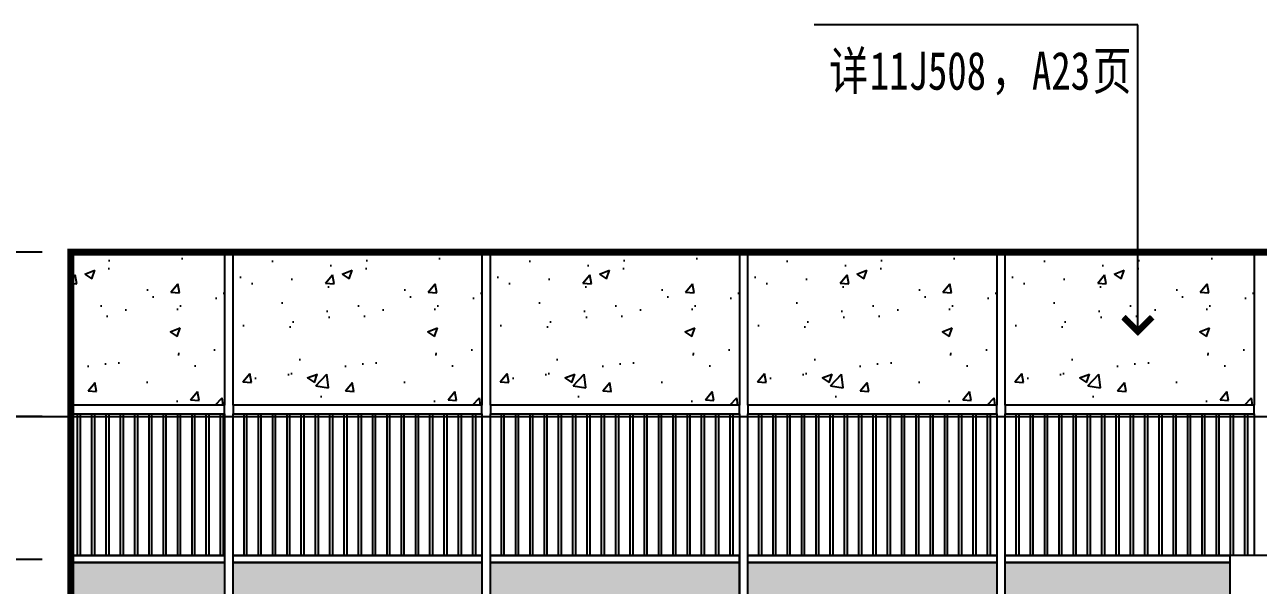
# Model space of a CAD drawing. Extents: x 72637 to 526294, y -245768 to 30884.
# Drawn here: x 444325 to 452954, y -100737 to -96817 of the extents above; entities that cross this region are included whole.
import ezdxf
from ezdxf.xclip import XClip

# ---------------------------------------------------------------- set-up
doc = ezdxf.new("R2010")
doc.units = 0
doc.header["$LTSCALE"] = 10
doc.header["$MEASUREMENT"] = 0
doc.header["$XCLIPFRAME"] = 0
for name, color, linetype in [('$1$05-填充_天正', 26, 'Continuous'), ('01-标注_尺寸', 124, 'Continuous'), ('01-标注_标高', 200, 'Continuous'), ('01-标注_符号', 200, 'Continuous'), ('01-标注_轴线坐标', 132, 'Continuous'), ('02-TEXT_标注', 130, 'Continuous'), ('05-填充_156', 156, 'Continuous'), ('05-填充_168', 168, 'Continuous'), ('A-C_玻璃幕墙', 140, 'Continuous'), ('E-立面轮廓', 241, 'Continuous')]:
    doc.layers.add(name, color=color, linetype=linetype)
doc.layers.add('04-不打印_辅助线', color=165, linetype='Continuous', plot=False)
doc.styles.add('_TCH_DIM', font='SIMPLEX', dxfattribs={"bigfont": 'GBCBIG'})
doc.styles.add('_TCH_DIM_T3', font='ROS1', dxfattribs={"width": 0.8, "bigfont": 'JD'})
doc.styles.add('_TCH_LABEL', font='', dxfattribs={"width": 0.75})
doc.styles.add('logo-3', font='', dxfattribs={"width": 0.8})
doc.styles.get('_TCH_LABEL').set_extended_font_data('SimSun')
doc.styles.get('logo-3').set_extended_font_data('SimSun')
doc.dimstyles.new('_TCH_ARCH&&100', dxfattribs={"dimtxt": 297.5, "dimasz": 100, "dimexe": 250, "dimexo": 300, "dimgap": 100, "dimtad": 1, "dimdec": 0, "dimzin": 0, "dimdsep": 46, "dimtxsty": '_TCH_DIM_T3', "dimblk": 'ARCHTICK', "dimcen": 0.09, "dimclrt": 7, "dimazin": 2, "dimtfac": 1, "dimtdec": 0, "dimtix": 1, "dimtmove": 2, "dimatfit": 3, "dimfxl": 0, "dimtolj": 1, "dimtzin": 0, "dimarcsym": 0})
doc.dimstyles.new('副本 ISO-1', dxfattribs={"dimtxt": 2.5, "dimasz": 1.5, "dimexe": 1.25, "dimexo": 0.625, "dimtad": 1, "dimdec": 0, "dimtxsty": 'logo-3', "dimblk": 'ARCHTICK', "dimcen": 2.5, "dimdle": 1, "dimadec": 0, "dimazin": 0, "dimtfac": 1, "dimtdec": 0, "dimtix": 1, "dimtmove": 0, "dimatfit": 3, "dimldrblk": 'AR', "dimfxl": 0, "dimarcsym": 0})

# ---------------------------------------------------------------- blocks, each defined once
blk = doc.blocks.new('jhkuyfuk')
blk.add_lwpolyline([(-200, 0), (200, 0), (200, 4530), (-200, 4530)], close=True)
for points in [[(-200, 3500), (200, 3500)], [(-150, 3500), (-150, 0)], [(150, 3500), (150, 0)]]:
    blk.add_lwpolyline(points)
blk = doc.blocks.new('*U358')
at = {"layer": 'A-C_玻璃幕墙'}
blk.add_lwpolyline([(-30, 2265), (-30, -2265), (30, -2265), (30, 2265)], dxfattribs=at)
blk = doc.blocks.new('*U359')
at = {"layer": 'A-C_玻璃幕墙', "color": 0, "linetype": 'ByBlock', "lineweight": -2, "transparency": 16777216}
for p in [(0, 0), (1800, 0), (3600, 0)]:
    blk.add_blockref('*U358', p, dxfattribs=at)
blk = doc.blocks.new('jhtdrjytd')
at = {"layer": '05-填充_156'}
h = blk.add_hatch(dxfattribs=at)
h.set_pattern_fill('_USER', color=256, scale=50, pattern_type=0)
h.set_pattern_definition([(0, (770, 50), (0, 50), [])])
h.paths.add_polyline_path([(0, 50), (1570, 50), (1570, 500), (0, 500)])
at = {"layer": '05-填充_168'}
h = blk.add_hatch(color=256, dxfattribs=at)
h.dxf.hatch_style = 1
h.paths.add_polyline_path([(1570, 1255), (0, 1255), (0, 1505), (1570, 1505)])
for points in [[(1570, 1505), (0, 1505), (0, 1555), (1570, 1555)], [(1570, 1255), (0, 1255), (0, 1505), (1570, 1505)], [(1570, 1205), (0, 1205), (0, 1255), (1570, 1255)], [(1570, 500), (0, 500), (0, 550), (1570, 550)], [(0, 50), (1570, 50), (1570, 500), (0, 500)], [(1570, 0), (0, 0), (0, 50), (1570, 50)]]:
    blk.add_lwpolyline(points, close=True)
blk = doc.blocks.new('*U190')
at = {"layer": '05-填充_156'}
h = blk.add_hatch(dxfattribs=at)
h.set_pattern_fill('_USER', color=256, scale=50, pattern_type=0)
h.set_pattern_definition([(0, (940, 50), (0, 50), [])])
h.paths.add_polyline_path([(0, 50), (1740, 50), (1740, 500), (0, 500)])
at = {"layer": '05-填充_168'}
h = blk.add_hatch(color=256, dxfattribs=at)
h.dxf.hatch_style = 1
h.paths.add_polyline_path([(1740, 1255), (0, 1255), (0, 1505), (1740, 1505)])
for points in [[(1740, 1505), (0, 1505), (0, 1555), (1740, 1555)], [(1740, 1255), (0, 1255), (0, 1505), (1740, 1505)], [(1740, 1205), (0, 1205), (0, 1255), (1740, 1255)], [(1740, 500), (0, 500), (0, 550), (1740, 550)], [(0, 50), (1740, 50), (1740, 500), (0, 500)], [(1740, 0), (0, 0), (0, 50), (1740, 50)]]:
    blk.add_lwpolyline(points, close=True)
blk = doc.blocks.new('*U346')
at = {"layer": 'A-C_玻璃幕墙', "rotation": 201.4591234524463}
blk.add_blockref('*U190', (525.3, 1041.9), dxfattribs=at)
blk = doc.blocks.new('*U347')
at = {"color": 0, "linetype": 'ByBlock', "lineweight": -2, "transparency": 16777216}
for p in [(0, 0), (-1675.2, -658.5)]:
    blk.add_blockref('*U346', p, dxfattribs=at)
blk = doc.blocks.new('*U384')
at = {"layer": '05-填充_156'}
h = blk.add_hatch(dxfattribs=at)
h.set_pattern_fill('_USER', color=256, scale=100, angle=90, pattern_type=0)
h.set_pattern_definition([(90, (-604.54, 940), (-100, 6e-15), [])])
h.paths.add_polyline_path([(0, 990), (1075.5, 990), (1075.5, 0), (0, 0)])
h = blk.add_hatch(dxfattribs=at)
h.set_pattern_fill('_USER', color=256, scale=100, angle=90, pattern_type=0)
h.set_pattern_definition([(90, (-584.54, 940), (-100, 6e-15), [])])
h.paths.add_polyline_path([(0, 990), (1075.5, 990), (1075.5, 0), (0, 0)])
for points in [[(1075.5, 1050), (0, 1050), (0, 2120), (1075.5, 2120)], [(0, 990), (1075.5, 990), (1075.5, 1050), (0, 1050)], [(0, 990), (1075.5, 990), (1075.5, 0), (0, 0)]]:
    blk.add_lwpolyline(points, close=True)
blk = doc.blocks.new('*U398')
at = {"layer": '05-填充_156'}
h = blk.add_hatch(dxfattribs=at)
h.set_pattern_fill('_USER', color=256, scale=50, pattern_type=0)
h.set_pattern_definition([(0, (275.46, 50), (0, 50), [])])
h.paths.add_polyline_path([(0, 50), (1075.5, 50), (1075.5, 500), (0, 500)])
at = {"layer": '05-填充_168'}
h = blk.add_hatch(color=256, dxfattribs=at)
h.dxf.hatch_style = 1
h.paths.add_polyline_path([(1075.5, 1255), (0, 1255), (0, 1505), (1075.5, 1505)])
for points in [[(1075.5, 1505), (0, 1505), (0, 1555), (1075.5, 1555)], [(1075.5, 1255), (0, 1255), (0, 1505), (1075.5, 1505)], [(1075.5, 1205), (0, 1205), (0, 1255), (1075.5, 1255)], [(1075.5, 500), (0, 500), (0, 550), (1075.5, 550)], [(0, 50), (1075.5, 50), (1075.5, 500), (0, 500)], [(1075.5, 0), (0, 0), (0, 50), (1075.5, 50)]]:
    blk.add_lwpolyline(points, close=True)
blk = doc.blocks.new('*U234')
at = {"layer": '05-填充_156'}
h = blk.add_hatch(dxfattribs=at)
h.set_pattern_fill('_USER', color=256, scale=100, angle=90, pattern_type=0)
h.set_pattern_definition([(90, (60, 940), (-100, 6e-15), [])])
h.paths.add_polyline_path([(0, 990), (1740, 990), (1740, 0), (0, 0)])
h = blk.add_hatch(dxfattribs=at)
h.set_pattern_fill('_USER', color=256, scale=100, angle=90, pattern_type=0)
h.set_pattern_definition([(90, (80, 940), (-100, 6e-15), [])])
h.paths.add_polyline_path([(0, 990), (1740, 990), (1740, 0), (0, 0)])
for points in [[(1740, 1050), (0, 1050), (0, 2120), (1740, 2120)], [(0, 990), (1740, 990), (1740, 1050), (0, 1050)], [(0, 990), (1740, 990), (1740, 0), (0, 0)]]:
    blk.add_lwpolyline(points, close=True)
blk = doc.blocks.new('dhkjsadhkjsa')
at = {"layer": '$1$05-填充_天正'}
h = blk.add_hatch(dxfattribs=at)
h.set_pattern_fill('混凝土', color=256, scale=100)
h.set_pattern_definition([(50, (321330.54, 148979.2), (717.2602, -62.7521), [75, -825]), (355, (321330.54, 148979.2), (-138.7513, 752.1921), [60, -660]), (100.4514, (321390.3, 148974), (578.5094, 689.4395), [63.7402, -701.142]), (46.1842, (321330.5, 149179.2), (1067.241, -165.519), [112.5, -1237.5]), (96.6356, (321419.5, 149165.4), (934.6627, 974.118), [95.6103, -1051.713]), (351.1842, (321330.5, 149179.2), (934.662, 974.1186), [90, -990]), (21, (321430.54, 149129.2), (596.907, -402.6189), [75, -825]), (326, (321430.54, 149129.2), (243.3153, 725.15), [60, -660]), (71.4514, (321480.3, 149095.7), (840.2226, 322.5305), [63.7402, -701.142]), (37.5, (321330.54, 148979.22), (12.15986, 332.89385), [0, -652, 0, -670, 0, -662.5]), (7.5, (321330.54, 148979.22), (263.06954, 394.4117), [0, -382, 0, -637, 0, -252.5]), (327.5, (321107.54, 148979.22), (533.82244, -22.55487), [0, -250, 0, -780, 0, -1035]), (317.5, (321007.54, 148979.2), (583.1862, 100.105), [0, -325, 0, -518, 0, -735])])
h.paths.add_polyline_path([(139958.4, 34234), (141033.8, 34234), (141033.8, 33164), (139958.4, 33164)])
h = blk.add_hatch(dxfattribs=at)
h.set_pattern_fill('混凝土', color=256, scale=100)
h.set_pattern_definition([(50, (323130.54, 148979.2), (717.2602, -62.7521), [75, -825]), (355, (323130.54, 148979.2), (-138.7513, 752.1921), [60, -660]), (100.4514, (323190.3, 148974), (578.5094, 689.4395), [63.7402, -701.142]), (46.1842, (323130.5, 149179.2), (1067.241, -165.519), [112.5, -1237.5]), (96.6356, (323219.5, 149165.4), (934.6627, 974.118), [95.6103, -1051.713]), (351.1842, (323130.5, 149179.2), (934.662, 974.1186), [90, -990]), (21, (323230.54, 149129.2), (596.907, -402.6189), [75, -825]), (326, (323230.54, 149129.2), (243.3153, 725.15), [60, -660]), (71.4514, (323280.3, 149095.7), (840.2226, 322.5305), [63.7402, -701.142]), (37.5, (323130.54, 148979.22), (12.15986, 332.89385), [0, -652, 0, -670, 0, -662.5]), (7.5, (323130.54, 148979.22), (263.06954, 394.4117), [0, -382, 0, -637, 0, -252.5]), (327.5, (322907.54, 148979.22), (533.82244, -22.55487), [0, -250, 0, -780, 0, -1035]), (317.5, (322807.54, 148979.2), (583.1862, 100.105), [0, -325, 0, -518, 0, -735])])
h.paths.add_polyline_path([(141093.8, 34234), (142833.8, 34234), (142833.8, 33164), (141093.8, 33164)])
h = blk.add_hatch(dxfattribs=at)
h.set_pattern_fill('混凝土', color=256, scale=100)
h.set_pattern_definition([(50, (324930.54, 148979.2), (717.2602, -62.7521), [75, -825]), (355, (324930.54, 148979.2), (-138.7513, 752.1921), [60, -660]), (100.4514, (324990.3, 148974), (578.5094, 689.4395), [63.7402, -701.142]), (46.1842, (324930.5, 149179.2), (1067.241, -165.519), [112.5, -1237.5]), (96.6356, (325019.5, 149165.4), (934.6627, 974.118), [95.6103, -1051.713]), (351.1842, (324930.5, 149179.2), (934.662, 974.1186), [90, -990]), (21, (325030.54, 149129.2), (596.907, -402.6189), [75, -825]), (326, (325030.54, 149129.2), (243.3153, 725.15), [60, -660]), (71.4514, (325080.3, 149095.7), (840.2226, 322.5305), [63.7402, -701.142]), (37.5, (324930.54, 148979.22), (12.15986, 332.89385), [0, -652, 0, -670, 0, -662.5]), (7.5, (324930.54, 148979.22), (263.06954, 394.4117), [0, -382, 0, -637, 0, -252.5]), (327.5, (324707.54, 148979.22), (533.82244, -22.55487), [0, -250, 0, -780, 0, -1035]), (317.5, (324607.54, 148979.2), (583.1862, 100.105), [0, -325, 0, -518, 0, -735])])
h.paths.add_polyline_path([(142893.8, 34234), (144633.8, 34234), (144633.8, 33164), (142893.8, 33164)])
h = blk.add_hatch(dxfattribs=at)
h.set_pattern_fill('混凝土', color=256, scale=100)
h.set_pattern_definition([(50, (326730.54, 148979.2), (717.2602, -62.7521), [75, -825]), (355, (326730.54, 148979.2), (-138.7513, 752.1921), [60, -660]), (100.4514, (326790.3, 148974), (578.5094, 689.4395), [63.7402, -701.142]), (46.1842, (326730.5, 149179.2), (1067.241, -165.519), [112.5, -1237.5]), (96.6356, (326819.5, 149165.4), (934.6627, 974.118), [95.6103, -1051.713]), (351.1842, (326730.5, 149179.2), (934.662, 974.1186), [90, -990]), (21, (326830.54, 149129.2), (596.907, -402.6189), [75, -825]), (326, (326830.54, 149129.2), (243.3153, 725.15), [60, -660]), (71.4514, (326880.3, 149095.7), (840.2226, 322.5305), [63.7402, -701.142]), (37.5, (326730.54, 148979.22), (12.15986, 332.89385), [0, -652, 0, -670, 0, -662.5]), (7.5, (326730.54, 148979.22), (263.06954, 394.4117), [0, -382, 0, -637, 0, -252.5]), (327.5, (326507.54, 148979.22), (533.82244, -22.55487), [0, -250, 0, -780, 0, -1035]), (317.5, (326407.54, 148979.2), (583.1862, 100.105), [0, -325, 0, -518, 0, -735])])
h.paths.add_polyline_path([(144693.8, 34234), (146433.8, 34234), (146433.8, 33164), (144693.8, 33164)])
h = blk.add_hatch(dxfattribs=at)
h.set_pattern_fill('混凝土', color=256, scale=100)
h.set_pattern_definition([(50, (328530.54, 148979.2), (717.2602, -62.7521), [75, -825]), (355, (328530.54, 148979.2), (-138.7513, 752.1921), [60, -660]), (100.4514, (328590.3, 148974), (578.5094, 689.4395), [63.7402, -701.142]), (46.1842, (328530.5, 149179.2), (1067.241, -165.519), [112.5, -1237.5]), (96.6356, (328619.5, 149165.4), (934.6627, 974.118), [95.6103, -1051.713]), (351.1842, (328530.5, 149179.2), (934.662, 974.1186), [90, -990]), (21, (328630.54, 149129.2), (596.907, -402.6189), [75, -825]), (326, (328630.54, 149129.2), (243.3153, 725.15), [60, -660]), (71.4514, (328680.3, 149095.7), (840.2226, 322.5305), [63.7402, -701.142]), (37.5, (328530.54, 148979.22), (12.15986, 332.89385), [0, -652, 0, -670, 0, -662.5]), (7.5, (328530.54, 148979.22), (263.06954, 394.4117), [0, -382, 0, -637, 0, -252.5]), (327.5, (328307.54, 148979.22), (533.82244, -22.55487), [0, -250, 0, -780, 0, -1035]), (317.5, (328207.54, 148979.2), (583.1862, 100.105), [0, -325, 0, -518, 0, -735])])
h.paths.add_polyline_path([(146493.8, 34234), (148233.8, 34234), (148233.8, 33164), (146493.8, 33164)])
at = {"rotation": 158.540876547554}
blk.add_blockref('*U347', (143763.8, 31336.5), dxfattribs=at)
at = {"layer": 'A-C_玻璃幕墙'}
for name, p in [('*U384', (139958.4, 32114)), ('*U234', (141093.8, 32114)), ('*U234', (142893.8, 32114)), ('*U234', (144693.8, 32114)), ('*U234', (146493.8, 32114)), ('*U398', (139958.4, 30559)), ('*U190', (141093.8, 30559)), ('*U359', (142863.8, 29849)), ('jhtdrjytd', (146493.8, 30559)), ('jhkuyfuk', (148263.8, 27584))]:
    blk.add_blockref(name, p, dxfattribs=at)
blk = doc.blocks.new('_ArchTick')
at = {"color": 0, "linetype": 'ByBlock', "const_width": 0.4}
blk.add_lwpolyline([(-0.5, -0.5), (0.5, 0.5)], dxfattribs=at)
blk = doc.blocks.new('*D2614')
at = {"layer": '01-标注_轴线坐标', "color": 0, "lineweight": -2, "transparency": 16777216}
for p, q in [((-111613.5, 33084), (-112913.5, 33084)), ((-112663.5, 27584), (-112663.5, 33084)), ((-111613.5, 27584), (-112913.5, 27584))]:
    blk.add_line(p, q, dxfattribs=at)
at = {"layer": 'Defpoints', "color": 0, "transparency": 16777216}
for p in [(-112663.5, 33084), (-111313.5, 33084), (-111313.5, 27584)]:
    blk.add_point(p, dxfattribs=at)
at = {"layer": '01-标注_轴线坐标', "color": 0, "lineweight": -2, "transparency": 16777216, "xscale": 100, "yscale": 100, "zscale": 100}
for p, rotation in [((-112663.5, 33084), 90), ((-112663.5, 27584), 270)]:
    blk.add_blockref('_ArchTick', p, dxfattribs=dict(at, rotation=rotation))
at = {"layer": '01-标注_轴线坐标', "color": 7, "transparency": 16777216, "insert": (-112912.2, 30334), "char_height": 297.5, "attachment_point": 5, "rotation": 90, "style": '_TCH_DIM_T3'}
blk.add_mtext('\\A1;5500', dxfattribs=at)
blk = doc.blocks.new('*D2615')
at = {"layer": '01-标注_轴线坐标', "color": 0, "lineweight": -2, "transparency": 16777216}
for p, q in [((-111613.5, 34234), (-112913.5, 34234)), ((-112663.5, 33084), (-112663.5, 34234)), ((-111613.5, 33084), (-112913.5, 33084))]:
    blk.add_line(p, q, dxfattribs=at)
at = {"layer": 'Defpoints', "color": 0, "transparency": 16777216}
for p in [(-112663.5, 34234), (-111313.5, 34234), (-111313.5, 33084)]:
    blk.add_point(p, dxfattribs=at)
at = {"layer": '01-标注_轴线坐标', "color": 0, "lineweight": -2, "transparency": 16777216, "xscale": 100, "yscale": 100, "zscale": 100}
for p, rotation in [((-112663.5, 34234), 90), ((-112663.5, 33084), 270)]:
    blk.add_blockref('_ArchTick', p, dxfattribs=dict(at, rotation=rotation))
at = {"layer": '01-标注_轴线坐标', "color": 7, "transparency": 16777216, "insert": (-112912.2, 33659), "char_height": 297.5, "attachment_point": 5, "rotation": 90, "style": '_TCH_DIM_T3'}
blk.add_mtext('\\A1;1150', dxfattribs=at)
blk = doc.blocks.new('*D2616')
at = {"layer": '01-标注_轴线坐标', "color": 0, "lineweight": -2, "transparency": 16777216}
for p, q in [((-110786.7, 30584), (-112113.5, 30584)), ((-111863.5, 27584), (-111863.5, 30584)), ((-110786.7, 27584), (-112113.5, 27584))]:
    blk.add_line(p, q, dxfattribs=at)
at = {"layer": 'Defpoints', "color": 0, "transparency": 16777216}
for p in [(-111863.5, 30584), (-110486.7, 30584), (-110486.7, 27584)]:
    blk.add_point(p, dxfattribs=at)
at = {"layer": '01-标注_轴线坐标', "color": 0, "lineweight": -2, "transparency": 16777216, "xscale": 100, "yscale": 100, "zscale": 100}
for p, rotation in [((-111863.5, 30584), 90), ((-111863.5, 27584), 270)]:
    blk.add_blockref('_ArchTick', p, dxfattribs=dict(at, rotation=rotation))
at = {"layer": '01-标注_轴线坐标', "color": 7, "transparency": 16777216, "insert": (-112112.2, 29084), "char_height": 297.5, "attachment_point": 5, "rotation": 90, "style": '_TCH_DIM_T3'}
blk.add_mtext('\\A1;3000', dxfattribs=at)
blk = doc.blocks.new('*D2617')
at = {"layer": '01-标注_轴线坐标', "color": 0, "lineweight": -2, "transparency": 16777216}
for p, q in [((-110786.7, 33084), (-112113.5, 33084)), ((-111863.5, 30584), (-111863.5, 33084)), ((-110786.7, 30584), (-112113.5, 30584))]:
    blk.add_line(p, q, dxfattribs=at)
at = {"layer": 'Defpoints', "color": 0, "transparency": 16777216}
for p in [(-111863.5, 33084), (-110486.7, 33084), (-110486.7, 30584)]:
    blk.add_point(p, dxfattribs=at)
at = {"layer": '01-标注_轴线坐标', "color": 0, "lineweight": -2, "transparency": 16777216, "xscale": 100, "yscale": 100, "zscale": 100}
for p, rotation in [((-111863.5, 33084), 90), ((-111863.5, 30584), 270)]:
    blk.add_blockref('_ArchTick', p, dxfattribs=dict(at, rotation=rotation))
at = {"layer": '01-标注_轴线坐标', "color": 7, "transparency": 16777216, "insert": (-112112.2, 31834), "char_height": 297.5, "attachment_point": 5, "rotation": 90, "style": '_TCH_DIM_T3'}
blk.add_mtext('\\A1;2500', dxfattribs=at)
blk = doc.blocks.new('*D2618')
at = {"layer": '01-标注_轴线坐标', "color": 0, "lineweight": -2, "transparency": 16777216}
for p, q in [((-110786.7, 34234), (-112113.5, 34234)), ((-111863.5, 33084), (-111863.5, 34234)), ((-110786.7, 33084), (-112113.5, 33084))]:
    blk.add_line(p, q, dxfattribs=at)
at = {"layer": 'Defpoints', "color": 0, "transparency": 16777216}
for p in [(-111863.5, 34234), (-110486.7, 34234), (-110486.7, 33084)]:
    blk.add_point(p, dxfattribs=at)
at = {"layer": '01-标注_轴线坐标', "color": 0, "lineweight": -2, "transparency": 16777216, "xscale": 100, "yscale": 100, "zscale": 100}
for p, rotation in [((-111863.5, 34234), 90), ((-111863.5, 33084), 270)]:
    blk.add_blockref('_ArchTick', p, dxfattribs=dict(at, rotation=rotation))
at = {"layer": '01-标注_轴线坐标', "color": 7, "transparency": 16777216, "insert": (-112112.2, 33659), "char_height": 297.5, "attachment_point": 5, "rotation": 90, "style": '_TCH_DIM_T3'}
blk.add_mtext('\\A1;1150', dxfattribs=at)
blk = doc.blocks.new('*D2619')
at = {"layer": '01-标注_尺寸', "color": 0, "lineweight": -2, "transparency": 16777216}
for p, q in [((-109986.7, 27884), (-111313.5, 27884)), ((-111063.5, 27584), (-111063.5, 27884)), ((-109986.7, 27584), (-111313.5, 27584))]:
    blk.add_line(p, q, dxfattribs=at)
at = {"layer": 'Defpoints', "color": 0, "transparency": 16777216}
for p in [(-111063.5, 27884), (-109686.7, 27884), (-109686.7, 27584)]:
    blk.add_point(p, dxfattribs=at)
at = {"layer": '01-标注_尺寸', "color": 0, "lineweight": -2, "transparency": 16777216, "xscale": 100, "yscale": 100, "zscale": 100}
for p, rotation in [((-111063.5, 27884), 90), ((-111063.5, 27584), 270)]:
    blk.add_blockref('_ArchTick', p, dxfattribs=dict(at, rotation=rotation))
at = {"layer": '01-标注_尺寸', "color": 7, "transparency": 16777216, "insert": (-111338.5, 27214), "char_height": 297.5, "attachment_point": 5, "rotation": 90, "style": '_TCH_DIM_T3'}
blk.add_mtext('\\A1;300', dxfattribs=at)
blk = doc.blocks.new('*D2620')
at = {"layer": '01-标注_尺寸', "color": 0, "lineweight": -2, "transparency": 16777216}
for p, q in [((-109986.7, 30584), (-111313.5, 30584)), ((-111063.5, 27884), (-111063.5, 30584)), ((-109986.7, 27884), (-111313.5, 27884))]:
    blk.add_line(p, q, dxfattribs=at)
at = {"layer": 'Defpoints', "color": 0, "transparency": 16777216}
for p in [(-111063.5, 30584), (-109686.7, 30584), (-109686.7, 27884)]:
    blk.add_point(p, dxfattribs=at)
at = {"layer": '01-标注_尺寸', "color": 0, "lineweight": -2, "transparency": 16777216, "xscale": 100, "yscale": 100, "zscale": 100}
for p, rotation in [((-111063.5, 30584), 90), ((-111063.5, 27884), 270)]:
    blk.add_blockref('_ArchTick', p, dxfattribs=dict(at, rotation=rotation))
at = {"layer": '01-标注_尺寸', "color": 7, "transparency": 16777216, "insert": (-111312.2, 29234), "char_height": 297.5, "attachment_point": 5, "rotation": 90, "style": '_TCH_DIM_T3'}
blk.add_mtext('\\A1;2700', dxfattribs=at)
blk = doc.blocks.new('*D2621')
at = {"layer": '01-标注_尺寸', "color": 0, "lineweight": -2, "transparency": 16777216}
for p, q in [((-111063.5, 31084), (-111063.5, 31184)), ((-109986.7, 31084), (-111313.5, 31084)), ((-111063.5, 30584), (-111063.5, 31084)), ((-109986.7, 30584), (-111313.5, 30584)), ((-111063.5, 30584), (-111063.5, 30484))]:
    blk.add_line(p, q, dxfattribs=at)
at = {"layer": 'Defpoints', "color": 0, "transparency": 16777216}
for p in [(-111063.5, 31084), (-109686.7, 31084), (-109686.7, 30584)]:
    blk.add_point(p, dxfattribs=at)
at = {"layer": '01-标注_尺寸', "color": 0, "lineweight": -2, "transparency": 16777216, "xscale": 100, "yscale": 100, "zscale": 100}
for p, rotation in [((-111063.5, 31084), 270), ((-111063.5, 30584), 90)]:
    blk.add_blockref('_ArchTick', p, dxfattribs=dict(at, rotation=rotation))
at = {"layer": '01-标注_尺寸', "color": 7, "transparency": 16777216, "insert": (-111312.2, 30834), "char_height": 297.5, "attachment_point": 5, "rotation": 90, "style": '_TCH_DIM_T3'}
blk.add_mtext('\\A1;500', dxfattribs=at)
blk = doc.blocks.new('*D2622')
at = {"layer": '01-标注_尺寸', "color": 0, "lineweight": -2, "transparency": 16777216}
for p, q in [((-109986.7, 31784), (-111313.5, 31784)), ((-111063.5, 31084), (-111063.5, 31784)), ((-109986.7, 31084), (-111313.5, 31084))]:
    blk.add_line(p, q, dxfattribs=at)
at = {"layer": 'Defpoints', "color": 0, "transparency": 16777216}
for p in [(-111063.5, 31784), (-109686.7, 31784), (-109686.7, 31084)]:
    blk.add_point(p, dxfattribs=at)
at = {"layer": '01-标注_尺寸', "color": 0, "lineweight": -2, "transparency": 16777216, "xscale": 100, "yscale": 100, "zscale": 100}
for p, rotation in [((-111063.5, 31784), 90), ((-111063.5, 31084), 270)]:
    blk.add_blockref('_ArchTick', p, dxfattribs=dict(at, rotation=rotation))
at = {"layer": '01-标注_尺寸', "color": 7, "transparency": 16777216, "insert": (-111688.5, 31434), "char_height": 297.5, "attachment_point": 5, "rotation": 90, "style": '_TCH_DIM_T3'}
blk.add_mtext('\\A1;700', dxfattribs=at)
blk = doc.blocks.new('*D2623')
at = {"layer": '01-标注_尺寸', "color": 0, "lineweight": -2, "transparency": 16777216}
for p, q in [((-111063.5, 32084), (-111063.5, 32184)), ((-109986.7, 32084), (-111313.5, 32084)), ((-111063.5, 31784), (-111063.5, 32084)), ((-109986.7, 31784), (-111313.5, 31784)), ((-111063.5, 31784), (-111063.5, 31684))]:
    blk.add_line(p, q, dxfattribs=at)
at = {"layer": 'Defpoints', "color": 0, "transparency": 16777216}
for p in [(-111063.5, 32084), (-109686.7, 32084), (-109686.7, 31784)]:
    blk.add_point(p, dxfattribs=at)
at = {"layer": '01-标注_尺寸', "color": 0, "lineweight": -2, "transparency": 16777216, "xscale": 100, "yscale": 100, "zscale": 100}
for p, rotation in [((-111063.5, 32084), 270), ((-111063.5, 31784), 90)]:
    blk.add_blockref('_ArchTick', p, dxfattribs=dict(at, rotation=rotation))
at = {"layer": '01-标注_尺寸', "color": 7, "transparency": 16777216, "insert": (-111312.2, 31934), "char_height": 297.5, "attachment_point": 5, "rotation": 90, "style": '_TCH_DIM_T3'}
blk.add_mtext('\\A1;300', dxfattribs=at)
blk = doc.blocks.new('*D2624')
at = {"layer": '01-标注_尺寸', "color": 0, "lineweight": -2, "transparency": 16777216}
for p, q in [((-109986.7, 33084), (-111313.5, 33084)), ((-111063.5, 32084), (-111063.5, 33084)), ((-109986.7, 32084), (-111313.5, 32084))]:
    blk.add_line(p, q, dxfattribs=at)
at = {"layer": 'Defpoints', "color": 0, "transparency": 16777216}
for p in [(-111063.5, 33084), (-109686.7, 33084), (-109686.7, 32084)]:
    blk.add_point(p, dxfattribs=at)
at = {"layer": '01-标注_尺寸', "color": 0, "lineweight": -2, "transparency": 16777216, "xscale": 100, "yscale": 100, "zscale": 100}
for p, rotation in [((-111063.5, 33084), 90), ((-111063.5, 32084), 270)]:
    blk.add_blockref('_ArchTick', p, dxfattribs=dict(at, rotation=rotation))
at = {"layer": '01-标注_尺寸', "color": 7, "transparency": 16777216, "insert": (-111688.5, 32584), "char_height": 297.5, "attachment_point": 5, "rotation": 90, "style": '_TCH_DIM_T3'}
blk.add_mtext('\\A1;1000', dxfattribs=at)
blk = doc.blocks.new('*D2625')
at = {"layer": '01-标注_尺寸', "color": 0, "lineweight": -2, "transparency": 16777216}
for p, q in [((-109986.7, 34234), (-111313.5, 34234)), ((-111063.5, 33084), (-111063.5, 34234)), ((-109986.7, 33084), (-111313.5, 33084))]:
    blk.add_line(p, q, dxfattribs=at)
at = {"layer": 'Defpoints', "color": 0, "transparency": 16777216}
for p in [(-111063.5, 34234), (-109686.7, 34234), (-109686.7, 33084)]:
    blk.add_point(p, dxfattribs=at)
at = {"layer": '01-标注_尺寸', "color": 0, "lineweight": -2, "transparency": 16777216, "xscale": 100, "yscale": 100, "zscale": 100}
for p, rotation in [((-111063.5, 34234), 90), ((-111063.5, 33084), 270)]:
    blk.add_blockref('_ArchTick', p, dxfattribs=dict(at, rotation=rotation))
at = {"layer": '01-标注_尺寸', "color": 7, "transparency": 16777216, "insert": (-111312.2, 33659), "char_height": 297.5, "attachment_point": 5, "rotation": 90, "style": '_TCH_DIM_T3'}
blk.add_mtext('\\A1;1150', dxfattribs=at)
blk = doc.blocks.new('*X11')
at = {"color": 0}
for p, q in [((-1012.3116, 1692.7221), (-1012.3116, 1692.7226)), ((-1012.3115, 1692.7227), (-1012.2838, 1692.7227)), ((-1012.3111, 1692.7217), (-1012.2828, 1692.7217)), ((-1012.3106, 1692.7211), (-1012.3106, 1692.7236)), ((-1012.3105, 1692.7237), (-1012.2848, 1692.7237)), ((-1012.3101, 1692.7207), (-1012.2818, 1692.7207)), ((-1012.3096, 1692.7201), (-1012.3096, 1692.7246)), ((-1012.3095, 1692.7247), (-1012.2858, 1692.7247)), ((-1012.3091, 1692.7197), (-1012.2808, 1692.7197)), ((-1012.3086, 1692.7191), (-1012.3086, 1692.7256)), ((-1012.3085, 1692.7257), (-1012.2868, 1692.7257)), ((-1012.3081, 1692.7187), (-1012.2798, 1692.7187)), ((-1012.3076, 1692.7181), (-1012.3076, 1692.7266)), ((-1012.3075, 1692.7267), (-1012.2878, 1692.7267)), ((-1012.3071, 1692.7177), (-1012.2788, 1692.7177)), ((-1012.3066, 1692.7171), (-1012.3066, 1692.7276)), ((-1012.3065, 1692.7277), (-1012.2888, 1692.7277)), ((-1012.3061, 1692.7167), (-1012.2778, 1692.7167)), ((-1012.3056, 1692.7161), (-1012.3056, 1692.7286)), ((-1012.3055, 1692.7287), (-1012.2898, 1692.7287)), ((-1012.3051, 1692.7157), (-1012.2768, 1692.7157)), ((-1012.3046, 1692.7151), (-1012.3046, 1692.7296)), ((-1012.3045, 1692.7297), (-1012.2908, 1692.7297)), ((-1012.3041, 1692.7147), (-1012.2758, 1692.7147)), ((-1012.3036, 1692.7141), (-1012.3036, 1692.7306)), ((-1012.3035, 1692.7307), (-1012.2918, 1692.7307)), ((-1012.3031, 1692.7137), (-1012.2748, 1692.7137)), ((-1012.3026, 1692.7131), (-1012.3026, 1692.7316)), ((-1012.3025, 1692.7317), (-1012.2928, 1692.7317)), ((-1012.3021, 1692.7127), (-1012.2738, 1692.7127)), ((-1012.3016, 1692.7121), (-1012.3016, 1692.7326)), ((-1012.3015, 1692.7327), (-1012.2938, 1692.7327)), ((-1012.3011, 1692.7117), (-1012.2728, 1692.7117)), ((-1012.3006, 1692.7111), (-1012.3006, 1692.7336)), ((-1012.3005, 1692.7337), (-1012.2948, 1692.7337)), ((-1012.3001, 1692.7107), (-1012.2718, 1692.7107)), ((-1012.2996, 1692.7101), (-1012.2996, 1692.7346)), ((-1012.2995, 1692.7347), (-1012.2958, 1692.7347)), ((-1012.2991, 1692.7097), (-1012.2708, 1692.7097)), ((-1012.2986, 1692.7091), (-1012.2986, 1692.7356)), ((-1012.2985, 1692.7357), (-1012.2968, 1692.7357)), ((-1012.2981, 1692.7087), (-1012.2698, 1692.7087)), ((-1012.2976, 1692.7081), (-1012.2976, 1692.7364)), ((-1012.2971, 1692.7077), (-1012.2688, 1692.7077)), ((-1012.2966, 1692.7071), (-1012.2966, 1692.7354)), ((-1012.2961, 1692.7067), (-1012.2678, 1692.7067)), ((-1012.2956, 1692.7061), (-1012.2956, 1692.7344)), ((-1012.2951, 1692.7057), (-1012.2668, 1692.7057)), ((-1012.2946, 1692.7051), (-1012.2946, 1692.7334)), ((-1012.2941, 1692.7047), (-1012.2658, 1692.7047)), ((-1012.2936, 1692.7041), (-1012.2936, 1692.7324)), ((-1012.2931, 1692.7037), (-1012.2648, 1692.7037)), ((-1012.2926, 1692.7031), (-1012.2926, 1692.7314)), ((-1012.2921, 1692.7027), (-1012.2638, 1692.7027)), ((-1012.2916, 1692.7021), (-1012.2916, 1692.7304)), ((-1012.2911, 1692.7017), (-1012.2628, 1692.7017)), ((-1012.2906, 1692.7011), (-1012.2906, 1692.7294)), ((-1012.2901, 1692.7007), (-1012.2618, 1692.7007)), ((-1012.2896, 1692.7001), (-1012.2896, 1692.7284)), ((-1012.2891, 1692.6997), (-1012.2608, 1692.6997)), ((-1012.2886, 1692.6991), (-1012.2886, 1692.7274)), ((-1012.2876, 1692.6981), (-1012.2876, 1692.7264)), ((-1012.2866, 1692.6971), (-1012.2866, 1692.7254)), ((-1012.2856, 1692.6961), (-1012.2856, 1692.7244)), ((-1012.2846, 1692.6951), (-1012.2846, 1692.7234)), ((-1012.2836, 1692.6941), (-1012.2836, 1692.7224)), ((-1012.2826, 1692.6931), (-1012.2826, 1692.7214)), ((-1012.2816, 1692.6921), (-1012.2816, 1692.7204)), ((-1012.2806, 1692.6911), (-1012.2806, 1692.7194)), ((-1012.2796, 1692.6901), (-1012.2796, 1692.7184)), ((-1012.2786, 1692.6891), (-1012.2786, 1692.7174)), ((-1012.2776, 1692.6881), (-1012.2776, 1692.7164)), ((-1012.2766, 1692.6871), (-1012.2766, 1692.7154)), ((-1012.2756, 1692.6861), (-1012.2756, 1692.7144)), ((-1012.2746, 1692.6851), (-1012.2746, 1692.7134)), ((-1012.2736, 1692.6841), (-1012.2736, 1692.7124)), ((-1012.2726, 1692.6831), (-1012.2726, 1692.7114)), ((-1012.2716, 1692.6821), (-1012.2716, 1692.7104)), ((-1012.2706, 1692.6811), (-1012.2706, 1692.7094)), ((-1012.2696, 1692.6801), (-1012.2696, 1692.7084)), ((-1012.2686, 1692.6791), (-1012.2686, 1692.7074)), ((-1012.2676, 1692.6781), (-1012.2676, 1692.7064)), ((-1012.2666, 1692.6771), (-1012.2666, 1692.7054)), ((-1012.2656, 1692.6761), (-1012.2656, 1692.7044)), ((-1012.2646, 1692.6751), (-1012.2646, 1692.7034)), ((-1012.2636, 1692.6741), (-1012.2636, 1692.7024)), ((-1012.2626, 1692.6731), (-1012.2626, 1692.7014)), ((-1012.2616, 1692.6721), (-1012.2616, 1692.7004)), ((-1012.2606, 1692.6711), (-1012.2606, 1692.6994)), ((-1012.2881, 1692.6987), (-1012.2598, 1692.6987)), ((-1012.2871, 1692.6977), (-1012.2588, 1692.6977)), ((-1012.2861, 1692.6967), (-1012.2578, 1692.6967)), ((-1012.2851, 1692.6957), (-1012.2568, 1692.6957)), ((-1012.2841, 1692.6947), (-1012.2558, 1692.6947)), ((-1012.2831, 1692.6937), (-1012.2548, 1692.6937)), ((-1012.2826, 1692.6467), (-1012.2543, 1692.6467)), ((-1012.2826, 1692.6184), (-1012.2826, 1692.6467)), ((-1012.2821, 1692.6927), (-1012.2538, 1692.6927)), ((-1012.2816, 1692.6477), (-1012.2533, 1692.6477)), ((-1012.2816, 1692.6194), (-1012.2816, 1692.6477)), ((-1012.2811, 1692.6917), (-1012.2528, 1692.6917)), ((-1012.2806, 1692.6487), (-1012.2523, 1692.6487)), ((-1012.2806, 1692.6204), (-1012.2806, 1692.6487)), ((-1012.2801, 1692.6907), (-1012.2518, 1692.6907)), ((-1012.2796, 1692.6497), (-1012.2513, 1692.6497)), ((-1012.2796, 1692.6214), (-1012.2796, 1692.6497)), ((-1012.2791, 1692.6897), (-1012.2508, 1692.6897)), ((-1012.2786, 1692.6507), (-1012.2503, 1692.6507)), ((-1012.2786, 1692.6224), (-1012.2786, 1692.6507)), ((-1012.2781, 1692.6887), (-1012.2498, 1692.6887)), ((-1012.2776, 1692.6517), (-1012.2493, 1692.6517)), ((-1012.2776, 1692.6234), (-1012.2776, 1692.6517)), ((-1012.2771, 1692.6877), (-1012.2488, 1692.6877)), ((-1012.2766, 1692.6527), (-1012.2483, 1692.6527)), ((-1012.2766, 1692.6244), (-1012.2766, 1692.6527)), ((-1012.2761, 1692.6867), (-1012.2478, 1692.6867)), ((-1012.2756, 1692.6537), (-1012.2473, 1692.6537)), ((-1012.2756, 1692.6254), (-1012.2756, 1692.6537)), ((-1012.2751, 1692.6857), (-1012.2468, 1692.6857)), ((-1012.2746, 1692.6547), (-1012.2463, 1692.6547)), ((-1012.2746, 1692.6264), (-1012.2746, 1692.6547)), ((-1012.2741, 1692.6847), (-1012.2458, 1692.6847)), ((-1012.2736, 1692.6557), (-1012.2453, 1692.6557)), ((-1012.2736, 1692.6274), (-1012.2736, 1692.6557)), ((-1012.2731, 1692.6837), (-1012.2448, 1692.6837)), ((-1012.2726, 1692.6567), (-1012.2443, 1692.6567)), ((-1012.2726, 1692.6284), (-1012.2726, 1692.6567)), ((-1012.2721, 1692.6827), (-1012.2438, 1692.6827)), ((-1012.2716, 1692.6577), (-1012.2433, 1692.6577)), ((-1012.2716, 1692.6294), (-1012.2716, 1692.6577)), ((-1012.2711, 1692.6817), (-1012.2428, 1692.6817)), ((-1012.2706, 1692.6587), (-1012.2423, 1692.6587)), ((-1012.2706, 1692.6304), (-1012.2706, 1692.6587)), ((-1012.2701, 1692.6807), (-1012.2418, 1692.6807)), ((-1012.2696, 1692.6597), (-1012.2413, 1692.6597)), ((-1012.2696, 1692.6314), (-1012.2696, 1692.6597)), ((-1012.2691, 1692.6797), (-1012.2408, 1692.6797)), ((-1012.2686, 1692.6607), (-1012.2403, 1692.6607)), ((-1012.2686, 1692.6324), (-1012.2686, 1692.6607)), ((-1012.2681, 1692.6787), (-1012.2398, 1692.6787)), ((-1012.2676, 1692.6617), (-1012.2393, 1692.6617)), ((-1012.2676, 1692.6334), (-1012.2676, 1692.6617)), ((-1012.2671, 1692.6777), (-1012.2388, 1692.6777)), ((-1012.2666, 1692.6627), (-1012.2383, 1692.6627)), ((-1012.2666, 1692.6344), (-1012.2666, 1692.6627)), ((-1012.2661, 1692.6767), (-1012.2378, 1692.6767)), ((-1012.2656, 1692.6637), (-1012.2373, 1692.6637)), ((-1012.2656, 1692.6354), (-1012.2656, 1692.6637)), ((-1012.2651, 1692.6757), (-1012.2368, 1692.6757)), ((-1012.2646, 1692.6647), (-1012.2363, 1692.6647)), ((-1012.2646, 1692.6364), (-1012.2646, 1692.6647)), ((-1012.2641, 1692.6747), (-1012.2358, 1692.6747)), ((-1012.2636, 1692.6657), (-1012.2353, 1692.6657)), ((-1012.2636, 1692.6374), (-1012.2636, 1692.6657)), ((-1012.2631, 1692.6737), (-1012.2348, 1692.6737)), ((-1012.2626, 1692.6667), (-1012.2343, 1692.6667)), ((-1012.2626, 1692.6384), (-1012.2626, 1692.6667)), ((-1012.2621, 1692.6727), (-1012.2338, 1692.6727)), ((-1012.2616, 1692.6677), (-1012.2333, 1692.6677)), ((-1012.2616, 1692.6394), (-1012.2616, 1692.6677)), ((-1012.2611, 1692.6717), (-1012.2328, 1692.6717)), ((-1012.2606, 1692.6687), (-1012.2323, 1692.6687)), ((-1012.2606, 1692.6404), (-1012.2606, 1692.6687)), ((-1012.2601, 1692.6707), (-1012.2318, 1692.6707)), ((-1012.2596, 1692.6701), (-1012.2596, 1692.6984)), ((-1012.2596, 1692.6697), (-1012.2313, 1692.6697)), ((-1012.2596, 1692.6414), (-1012.2596, 1692.6697)), ((-1012.2586, 1692.6424), (-1012.2586, 1692.6974)), ((-1012.2576, 1692.6434), (-1012.2576, 1692.6964)), ((-1012.2566, 1692.6444), (-1012.2566, 1692.6954)), ((-1012.2556, 1692.6454), (-1012.2556, 1692.6944)), ((-1012.2546, 1692.6464), (-1012.2546, 1692.6934)), ((-1012.2536, 1692.6474), (-1012.2536, 1692.6924)), ((-1012.2526, 1692.6484), (-1012.2526, 1692.6914)), ((-1012.2516, 1692.6494), (-1012.2516, 1692.6904)), ((-1012.2506, 1692.6504), (-1012.2506, 1692.6894)), ((-1012.2496, 1692.6514), (-1012.2496, 1692.6884)), ((-1012.2486, 1692.6524), (-1012.2486, 1692.6874)), ((-1012.2476, 1692.6534), (-1012.2476, 1692.6864)), ((-1012.2466, 1692.6544), (-1012.2466, 1692.6854)), ((-1012.2456, 1692.6554), (-1012.2456, 1692.6844)), ((-1012.2446, 1692.6564), (-1012.2446, 1692.6834)), ((-1012.2436, 1692.6574), (-1012.2436, 1692.6824)), ((-1012.2426, 1692.6584), (-1012.2426, 1692.6814)), ((-1012.2416, 1692.6594), (-1012.2416, 1692.6804)), ((-1012.2406, 1692.6604), (-1012.2406, 1692.6794)), ((-1012.2396, 1692.6614), (-1012.2396, 1692.6784)), ((-1012.2386, 1692.6624), (-1012.2386, 1692.6774)), ((-1012.2376, 1692.6634), (-1012.2376, 1692.6764)), ((-1012.2366, 1692.6644), (-1012.2366, 1692.6754)), ((-1012.2356, 1692.6654), (-1012.2356, 1692.6744)), ((-1012.2346, 1692.6664), (-1012.2346, 1692.6734)), ((-1012.2336, 1692.6674), (-1012.2336, 1692.6724)), ((-1012.2326, 1692.6684), (-1012.2326, 1692.6714)), ((-1012.2316, 1692.6694), (-1012.2316, 1692.6704)), ((-1012.3116, 1692.6177), (-1012.2833, 1692.6177)), ((-1012.3116, 1692.6172), (-1012.3116, 1692.6177)), ((-1012.3111, 1692.6167), (-1012.2843, 1692.6167)), ((-1012.3106, 1692.6187), (-1012.2823, 1692.6187)), ((-1012.3106, 1692.6162), (-1012.3106, 1692.6187)), ((-1012.3101, 1692.6157), (-1012.2853, 1692.6157)), ((-1012.3096, 1692.6197), (-1012.2813, 1692.6197)), ((-1012.3096, 1692.6152), (-1012.3096, 1692.6197)), ((-1012.3091, 1692.6147), (-1012.2863, 1692.6147)), ((-1012.3086, 1692.6207), (-1012.2803, 1692.6207)), ((-1012.3086, 1692.6142), (-1012.3086, 1692.6207)), ((-1012.3081, 1692.6137), (-1012.2873, 1692.6137)), ((-1012.3076, 1692.6217), (-1012.2793, 1692.6217)), ((-1012.3076, 1692.6132), (-1012.3076, 1692.6217)), ((-1012.3071, 1692.6127), (-1012.2883, 1692.6127)), ((-1012.3066, 1692.6227), (-1012.2783, 1692.6227)), ((-1012.3066, 1692.6122), (-1012.3066, 1692.6227)), ((-1012.3061, 1692.6117), (-1012.2893, 1692.6117)), ((-1012.3056, 1692.6237), (-1012.2773, 1692.6237)), ((-1012.3056, 1692.6112), (-1012.3056, 1692.6237)), ((-1012.3051, 1692.6107), (-1012.2903, 1692.6107)), ((-1012.3046, 1692.6247), (-1012.2763, 1692.6247)), ((-1012.3046, 1692.6102), (-1012.3046, 1692.6247)), ((-1012.3041, 1692.6097), (-1012.2913, 1692.6097)), ((-1012.3036, 1692.6257), (-1012.2753, 1692.6257)), ((-1012.3036, 1692.6092), (-1012.3036, 1692.6257)), ((-1012.3031, 1692.6087), (-1012.2923, 1692.6087)), ((-1012.3026, 1692.6267), (-1012.2743, 1692.6267)), ((-1012.3026, 1692.6082), (-1012.3026, 1692.6267)), ((-1012.3021, 1692.6077), (-1012.2933, 1692.6077)), ((-1012.3016, 1692.6277), (-1012.2733, 1692.6277)), ((-1012.3016, 1692.6072), (-1012.3016, 1692.6277)), ((-1012.3011, 1692.6067), (-1012.2943, 1692.6067)), ((-1012.3006, 1692.6287), (-1012.2723, 1692.6287)), ((-1012.3006, 1692.6062), (-1012.3006, 1692.6287)), ((-1012.3001, 1692.6057), (-1012.2953, 1692.6057)), ((-1012.2996, 1692.6297), (-1012.2713, 1692.6297)), ((-1012.2996, 1692.6052), (-1012.2996, 1692.6297)), ((-1012.2991, 1692.6047), (-1012.2963, 1692.6047)), ((-1012.2986, 1692.6307), (-1012.2703, 1692.6307)), ((-1012.2986, 1692.6042), (-1012.2986, 1692.6307)), ((-1012.2981, 1692.6037), (-1012.2973, 1692.6037)), ((-1012.2976, 1692.6317), (-1012.2693, 1692.6317)), ((-1012.2976, 1692.6034), (-1012.2976, 1692.6317)), ((-1012.2966, 1692.6327), (-1012.2683, 1692.6327)), ((-1012.2966, 1692.6044), (-1012.2966, 1692.6327)), ((-1012.2956, 1692.6337), (-1012.2673, 1692.6337)), ((-1012.2956, 1692.6054), (-1012.2956, 1692.6337)), ((-1012.2946, 1692.6347), (-1012.2663, 1692.6347)), ((-1012.2946, 1692.6064), (-1012.2946, 1692.6347)), ((-1012.2936, 1692.6357), (-1012.2653, 1692.6357)), ((-1012.2936, 1692.6074), (-1012.2936, 1692.6357)), ((-1012.2926, 1692.6367), (-1012.2643, 1692.6367)), ((-1012.2926, 1692.6084), (-1012.2926, 1692.6367)), ((-1012.2916, 1692.6377), (-1012.2633, 1692.6377)), ((-1012.2916, 1692.6094), (-1012.2916, 1692.6377)), ((-1012.2906, 1692.6387), (-1012.2623, 1692.6387)), ((-1012.2906, 1692.6104), (-1012.2906, 1692.6387)), ((-1012.2896, 1692.6397), (-1012.2613, 1692.6397)), ((-1012.2896, 1692.6114), (-1012.2896, 1692.6397)), ((-1012.2886, 1692.6407), (-1012.2603, 1692.6407)), ((-1012.2886, 1692.6124), (-1012.2886, 1692.6407)), ((-1012.2876, 1692.6417), (-1012.2593, 1692.6417)), ((-1012.2876, 1692.6134), (-1012.2876, 1692.6417)), ((-1012.2866, 1692.6427), (-1012.2583, 1692.6427)), ((-1012.2866, 1692.6144), (-1012.2866, 1692.6427)), ((-1012.2856, 1692.6437), (-1012.2573, 1692.6437)), ((-1012.2856, 1692.6154), (-1012.2856, 1692.6437)), ((-1012.2846, 1692.6447), (-1012.2563, 1692.6447)), ((-1012.2846, 1692.6164), (-1012.2846, 1692.6447)), ((-1012.2836, 1692.6457), (-1012.2553, 1692.6457)), ((-1012.2836, 1692.6174), (-1012.2836, 1692.6457))]:
    blk.add_line(p, q, dxfattribs=at)
blk = doc.blocks.new('A-ARROW')
blk.add_lwpolyline([(0.0808, 0.0525), (0.0666, 0.0666), (0, 0), (0.0666, -0.0666), (0.0808, -0.0525), (0.0283, 0)], close=True)
at = {"rotation": 180}
blk.add_blockref('*X11', (-1012.2311, 1692.6699), dxfattribs=at)
blk = doc.blocks.new('AR')
at = {"xscale": -21.59999999986031, "yscale": 21.59999999999127, "zscale": 21.6, "rotation": 359.9999997162888}
blk.add_blockref('A-ARROW', (0, 0), dxfattribs=at)
blk = doc.blocks.new('sjkahskjhasjk')
at = {"layer": '01-标注_标高'}
for p, q in [((-113313.5, 34534), (-114878.5, 34534)), ((-113613.5, 34234), (-113913.5, 34534)), ((-113613.5, 34234), (-113313.5, 34534)), ((-112913.5, 34234), (-113913.5, 34234)), ((-113313.5, 33384), (-114878.5, 33384)), ((-113613.5, 33084), (-113913.5, 33384)), ((-113613.5, 33084), (-113313.5, 33384)), ((-112913.5, 33084), (-113913.5, 33084)), ((-113313.5, 27884), (-114878.5, 27884)), ((-113613.5, 27584), (-113913.5, 27884)), ((-113613.5, 27584), (-113313.5, 27884)), ((-112913.5, 27584), (-113913.5, 27584))]:
    blk.add_line(p, q, dxfattribs=at)
at = {"layer": '02-TEXT_标注', "style": '_TCH_DIM', "width": 0.705882}
for s, p in [('1.150', (-114908.5, 34639)), ('%%P0.000', (-114908.5, 33489)), ('-5.500', (-114908.5, 27989))]:
    blk.add_text(s, height=297.5, dxfattribs=at).set_placement(p)
at = {"layer": '01-标注_尺寸'}
for p1, p2, picture, middle in [((-109686.7, 33084), (-109686.7, 34234), '*D2625', (-111312.2, 33659)), ((-109686.7, 31784), (-109686.7, 32084), '*D2623', (-111312.2, 31934)), ((-109686.7, 30584), (-109686.7, 31084), '*D2621', (-111312.2, 30834)), ((-109686.7, 27884), (-109686.7, 30584), '*D2620', (-111312.2, 29234))]:
    dim = blk.add_aligned_dim(p1=p1, p2=p2, distance=1376.8, dimstyle='_TCH_ARCH&&100', dxfattribs=at)
    dim.commit()
    dim.dimension.update_dxf_attribs({"geometry": picture, "text_midpoint": middle})
for base, p1, p2, picture, middle in [((-111063.5, 33084), (-109686.7, 32084), (-109686.7, 33084), '*D2624', (-111688.5, 32584)), ((-111063.5, 31784), (-109686.7, 31084), (-109686.7, 31784), '*D2622', (-111688.5, 31434)), ((-111063.5, 27884), (-109686.7, 27584), (-109686.7, 27884), '*D2619', (-111338.5, 27214))]:
    dim = blk.add_linear_dim(base=base, p1=p1, p2=p2, angle=90, dimstyle='_TCH_ARCH&&100', dxfattribs=at)
    dim.commit()
    dim.dimension.update_dxf_attribs({"geometry": picture, "text_midpoint": middle, "dimtype": 161})
at = {"layer": '01-标注_轴线坐标'}
for p1, p2, distance, picture, middle in [((-111313.5, 33084), (-111313.5, 34234), 1350, '*D2615', (-112912.2, 33659)), ((-110486.7, 33084), (-110486.7, 34234), 1376.8, '*D2618', (-112112.2, 33659)), ((-111313.5, 27584), (-111313.5, 33084), 1350, '*D2614', (-112912.2, 30334)), ((-110486.7, 30584), (-110486.7, 33084), 1376.8, '*D2617', (-112112.2, 31834)), ((-110486.7, 27584), (-110486.7, 30584), 1376.8, '*D2616', (-112112.2, 29084))]:
    dim = blk.add_aligned_dim(p1=p1, p2=p2, distance=distance, dimstyle='_TCH_ARCH&&100', dxfattribs=at)
    dim.commit()
    dim.dimension.update_dxf_attribs({"geometry": picture, "text_midpoint": middle})

msp = doc.modelspace()

# ---------------------------------------------------------------- linework, layer by layer
at = {"layer": '01-标注_符号'}
msp.add_line((452110.5, -96817.1), (449847.5, -96817.1), dxfattribs=at)
at = {"layer": '04-不打印_辅助线'}
msp.add_lwpolyline([(86875.4, -99558), (483716.9, -99558)], dxfattribs=at)
at = {"layer": 'E-立面轮廓', "const_width": 50}
msp.add_lwpolyline([(467661.8, -105058), (444648.3, -105058), (444648.3, -98408), (461983.8, -98408), (477918.5, -99008), (477918.5, -100578)], dxfattribs=at)

# ---------------------------------------------------------------- block references
at = {"layer": '01-标注_尺寸'}
msp.add_blockref('sjkahskjhasjk', (554433.4, -132641.9), dxfattribs=at)
at = {"layer": 'A-C_玻璃幕墙'}
ref = msp.add_blockref('dhkjsadhkjsa', (304690, -132641.9), dxfattribs=at)
XClip(ref).set_block_clipping_path([(139958.3536556142, 34233.9787596676), (139958.3536556142, 27583.9787596664), (162971.8878029655, 27583.9787599821), (170697.3068738087, 32056.5413505002), (173228.505696615, 32056.5413505002), (173228.5056965838, 34233.9787601397)])

# ---------------------------------------------------------------- texts
at = {"layer": '02-TEXT_标注', "style": '_TCH_LABEL', "width": 0.75}
for s, height, p in [('详', 265.8, (449952.5, -97272.1)), ('11J508', 265.82, (450236, -97272.1)), ('A23', 265.82, (451370.2, -97272.1)), ('页', 265.8, (451795.5, -97272.1)), ('，', 265.8, (451086.6, -97272.1))]:
    msp.add_text(s, height=height, dxfattribs=at).set_placement(p)

# ---------------------------------------------------------------- leaders
at = {"layer": '01-标注_符号'}
msp.add_leader([(452110.5, -98985.8), (452110.5, -96817.1)], dimstyle='副本 ISO-1', override={"dimasz": 75, "dimtad": 0}, dxfattribs=at)

doc.saveas('drawing.dxf')
